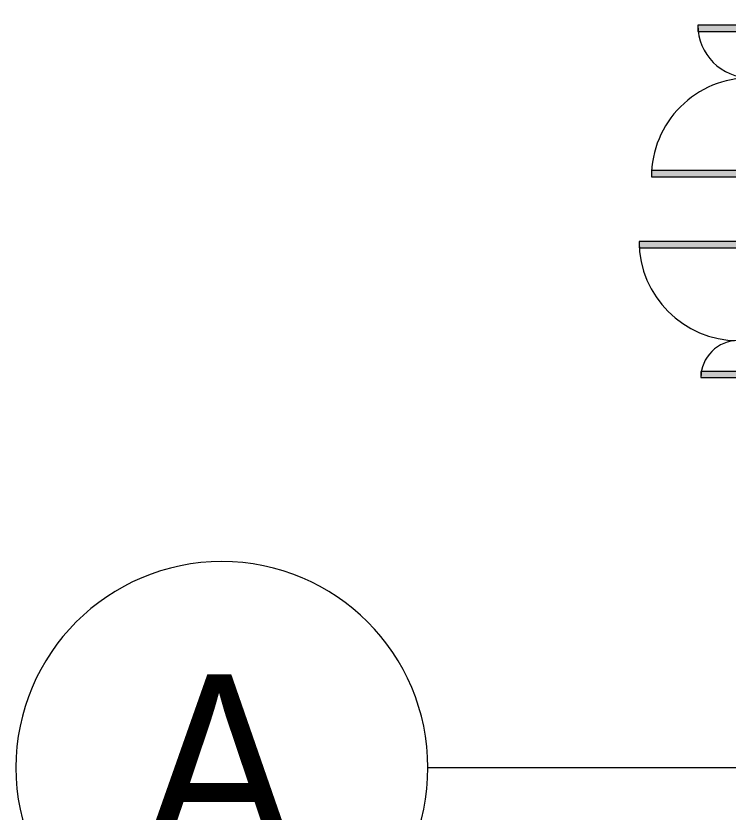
# Model space of a CAD drawing. Header units: millimetres. Extents: x 35787 to 244346, y -8553 to 29000.
# Drawn here: x 110108 to 117022, y -431 to 7295 of the extents above; entities that cross this region are included whole.
import ezdxf

# ---------------------------------------------------------------- set-up
doc = ezdxf.new("R2010")
doc.units = ezdxf.units.MM
for name, color, linetype, lineweight, true_color in [('A-DOOR-3', 7, 'Continuous', 5, 0xaaaaaa), ('A-DOOR-4', 7, 'Continuous', 5, 0xe2e2e2), ('A-DOOR-FRAM-4', 7, 'Continuous', 5, 0xaaaaaa)]:
    doc.layers.add(name, color=color, linetype=linetype, lineweight=lineweight, true_color=true_color)
doc.layers.add('Оси', color=7, linetype='Continuous', lineweight=9)
doc.layers.add('Оси-1', color=7, linetype='Continuous', lineweight=20)
doc.styles.add('Arial_1', font='arial.ttf', dxfattribs={"width": 0.9, "height": 1750})

# ---------------------------------------------------------------- blocks, each defined once
blk = doc.blocks.new('110_Дверь_СКБ_2Ст_Наружная - ДН-1_л__ Двухстворчатая 1350 х3200 _ЛК_ в свету с верхним остеклением 2-22796854-1_2_2_птичка')
at = {"layer": 'A-DOOR-4'}
for points in [[(-715.5, 101), (-715.5, -91), (-655.5, -91), (-655.5, 869), (-715.5, 869)], [(694.5, -79), (694.5, -91), (754.5, -91), (754.5, 419), (694.5, 419), (694.5, -12.6)]]:
    blk.add_hatch(color=256, dxfattribs=at).paths.add_polyline_path(points)
h = blk.add_hatch(color=256, dxfattribs=at)
h.paths.add_polyline_path([(-805.5, -171), (-705.5, -171), (-705.5, -151), (-715.5, -151), (-715.5, -91), (-805.5, -91)])
h.paths.add_polyline_path([(744.5, -171), (844.5, -171), (844.5, -91), (754.5, -91), (754.5, -151), (744.5, -151)])
at = {"layer": 'A-DOOR-3'}
for p, q in [((-715.5, 869), (-715.5, -91)), ((-655.5, 869), (-715.5, 869)), ((-655.5, -91), (-655.5, 869)), ((754.5, 419), (694.5, 419)), ((694.5, 419), (694.5, -91)), ((754.5, -91), (754.5, 419)), ((-715.5, -91), (-655.5, -91)), ((694.5, -91), (754.5, -91))]:
    blk.add_line(p, q, dxfattribs=at)
for centre, radius, start, end in [((-715.5, -91), 960, 0, 90), ((754.5, -91), 510, 90, 180)]:
    blk.add_arc(centre, radius, start, end, dxfattribs=at)
at = {"layer": 'A-DOOR-FRAM-4'}
for p, q in [((-715.5, -91), (-805.5, -91)), ((-805.5, -91), (-805.5, -171)), ((-715.5, -151), (-715.5, -91)), ((-705.5, -151), (-715.5, -151)), ((-705.5, -171), (-705.5, -151)), ((754.5, -151), (744.5, -151)), ((744.5, -151), (744.5, -171)), ((754.5, -91), (754.5, -151)), ((844.5, -91), (754.5, -91)), ((844.5, -171), (844.5, -91)), ((-805.5, -171), (-705.5, -171)), ((744.5, -171), (844.5, -171))]:
    blk.add_line(p, q, dxfattribs=at)
blk = doc.blocks.new('110_Дверь_СКБ_2Ст_Наружная - ДН-3_л__ Двухстворчатая 1200 х3200 из подвала EI30-23666533-1_2_2_птичка')
at = {"layer": 'A-DOOR-3'}
h = blk.add_hatch(dxfattribs=at)
h.set_pattern_fill('FP_173', color=256, style=0, pattern_type=2)
h.set_pattern_definition([(135, (1526.41, 143.685), (-14.14214, -14.14214), []), (225, (1526.41, 143.685), (14.14214, -14.14214), [])])
h.paths.add_polyline_path([(769.5, -48.4), (771.6, -51), (794.5, -51), (794.5, 29), (769.5, 29), (769.5, -31)])
at = {"layer": 'A-DOOR-4'}
for points in [[(619.5, 989), (619.5, 29), (679.5, 29), (679.5, 989)], [(-640.5, 71), (-640.5, 29), (-580.5, 29), (-580.5, 389), (-640.5, 389), (-640.5, 79)]]:
    blk.add_hatch(color=256, dxfattribs=at).paths.add_polyline_path(points)
h = blk.add_hatch(color=256, dxfattribs=at)
h.paths.add_polyline_path([(-730.5, -51), (-630.5, -51), (-630.5, -31), (-640.5, -31), (-640.5, 29), (-730.5, 29)])
h.paths.add_polyline_path([(669.5, -51), (769.5, -48.4), (769.5, 29), (679.5, 29), (679.5, -31), (669.5, -31)])
at = {"layer": 'A-DOOR-FRAM-4'}
h = blk.add_hatch(dxfattribs=at)
h.set_pattern_fill('FP_174', color=256, style=0, pattern_type=2)
h.set_pattern_definition([(45, (-596.384, 143.685), (-14.1421, 14.1421), []), (135, (-596.384, 143.685), (-14.1421, -14.1421), [])])
h.paths.add_polyline_path([(-755.5, 29), (-755.5, -51), (-730.5, -51), (-730.5, 29)])
at = {"layer": 'A-DOOR-3'}
for p, q in [((679.5, 989), (619.5, 989)), ((619.5, 989), (619.5, 29)), ((679.5, 29), (679.5, 989)), ((-640.5, 389), (-640.5, 29)), ((-580.5, 389), (-640.5, 389)), ((-580.5, 29), (-580.5, 389)), ((-640.5, 29), (-580.5, 29)), ((619.5, 29), (679.5, 29))]:
    blk.add_line(p, q, dxfattribs=at)
for centre, radius, start, end in [((679.5, 29), 960, 90, 180), ((-640.5, 29), 360, 0, 90)]:
    blk.add_arc(centre, radius, start, end, dxfattribs=at)
at = {"layer": 'A-DOOR-FRAM-4'}
for p, q in [((-730.5, 29), (-755.5, 29)), ((-755.5, 29), (-755.5, -51)), ((-640.5, 29), (-730.5, 29)), ((-730.5, 29), (-730.5, -51)), ((-730.5, -51), (-730.5, 29)), ((-640.5, -31), (-640.5, 29)), ((679.5, 29), (679.5, -31)), ((769.5, 29), (679.5, 29)), ((769.5, -51), (769.5, 29)), ((794.5, 29), (769.5, 29)), ((769.5, 29), (769.5, -51)), ((794.5, -51), (794.5, 29)), ((-755.5, -51), (-730.5, -51)), ((-730.5, -51), (-630.5, -51)), ((-630.5, -31), (-640.5, -31)), ((-630.5, -51), (-630.5, -31)), ((679.5, -31), (669.5, -31)), ((669.5, -31), (669.5, -51)), ((669.5, -51), (769.5, -51)), ((769.5, -51), (794.5, -51))]:
    blk.add_line(p, q, dxfattribs=at)
blk = doc.blocks.new('Ось сетки - D8-29747960-1_2_2_птичка')
at = {"layer": 'Оси-1'}
for start, end in [(360, 180), (180, 360)]:
    blk.add_arc((0, 0), 4, start, end, dxfattribs=at)

msp = doc.modelspace()

# ---------------------------------------------------------------- linework, layer by layer
at = {"layer": 'Оси'}
msp.add_line((114107.7, 0), (126607.7, 0), dxfattribs=at)

# ---------------------------------------------------------------- block references
at = {"layer": 'A-DOOR-3', "rotation": 89.99999999999991}
for name, p in [('110_Дверь_СКБ_2Ст_Наружная - ДН-1_л__ Двухстворчатая 1350 х3200 _ЛК_ в свету с верхним остеклением 2-22796854-1_2_2_птичка', (117147.4, 6450.5)), ('110_Дверь_СКБ_2Ст_Наружная - ДН-3_л__ Двухстворчатая 1200 х3200 из подвала EI30-23666533-1_2_2_птичка', (117147.4, 4425.5))]:
    msp.add_blockref(name, p, dxfattribs=at)
at = {"layer": 'Оси-1', "xscale": 499.9999999999995, "yscale": 499.9999999999995, "zscale": 499.9999999999995, "rotation": 269.9999999999994}
msp.add_blockref('Ось сетки - D8-29747960-1_2_2_птичка', (112107.7, 0), dxfattribs=at)

# ---------------------------------------------------------------- texts
at = {"layer": 'Оси', "insert": (111343.8, 905.2), "char_height": 1750, "width": 1803.797, "attachment_point": 1, "style": 'Arial_1'}
msp.add_mtext('\\fArial|b0|i0|c204|p34|;\\W.9;А', dxfattribs=at)

doc.saveas('drawing.dxf')
